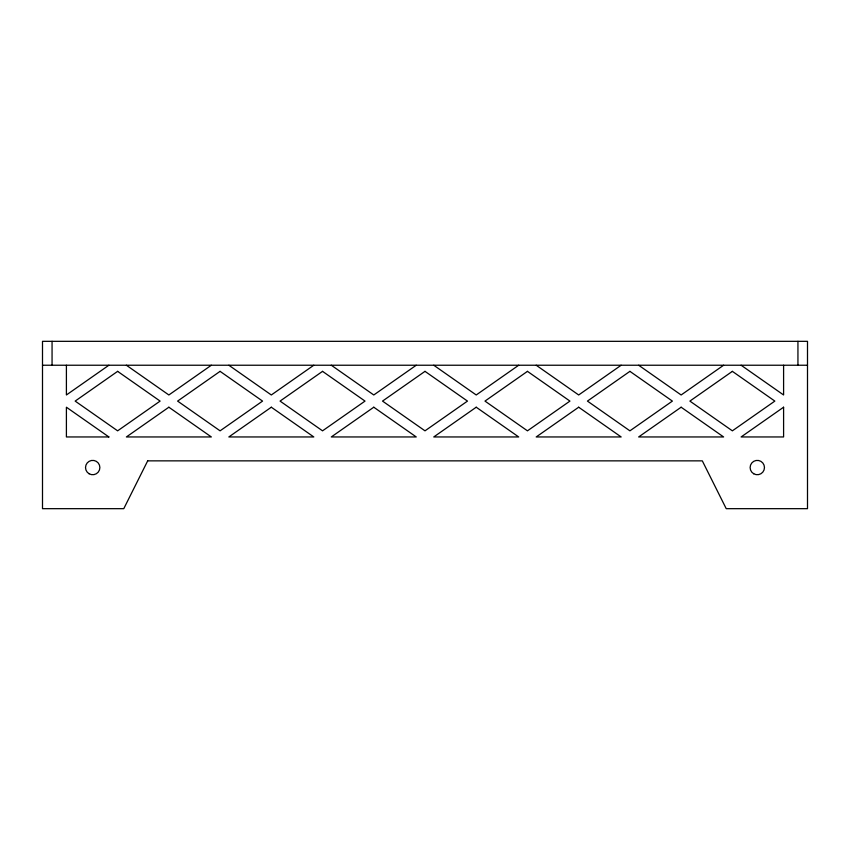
<?xml version="1.0" encoding="UTF-8"?>
<svg xmlns="http://www.w3.org/2000/svg" width="850" height="850" viewBox="0 0 850 850"><rect width="100%" height="100%" fill="white"/><g stroke="black" fill="none" stroke-linecap="round" stroke-linejoin="round"><path stroke-width="1.27" d="M108.885 365.234L66.406 394.974L66.406 365.234M211.342 365.234L168.863 394.974L126.384 365.234M313.799 365.234L271.32 394.974L228.841 365.234M416.256 365.234L373.777 394.974L331.298 365.234M518.702 365.234L476.223 394.974L433.755 365.234M621.159 365.234L578.68 394.974L536.201 365.234M723.616 365.234L681.137 394.974L638.658 365.234M42.5 365.234L807.5 365.234M741.115 365.234L783.594 394.974L783.594 365.234M797.938 341.328L797.938 365.234M52.062 341.328L52.062 365.234M147.688 460.859L123.781 508.672L42.5 508.672L42.5 341.328L807.5 341.328L807.5 508.672L726.219 508.672L702.312 460.859L147.688 460.859M117.629 371.354L75.161 401.094L117.629 430.833L160.108 401.094L117.629 371.354M168.863 407.214L126.384 436.953L211.342 436.953L168.863 407.214M220.086 371.354L177.607 401.094L220.086 430.833L262.565 401.094L220.086 371.354M271.32 407.214L228.841 436.953L313.799 436.953L271.32 407.214M322.543 371.354L280.064 401.094L322.543 430.833L365.022 401.094L322.543 371.354M373.777 407.214L331.298 436.953L416.256 436.953L373.777 407.214M425 371.354L382.521 401.094L425 430.833L467.479 401.094L425 371.354M476.223 407.214L433.755 436.953L518.702 436.953L476.223 407.214M527.457 371.354L484.978 401.094L527.457 430.833L569.936 401.094L527.457 371.354M578.68 407.214L536.201 436.953L621.159 436.953L578.68 407.214M629.914 371.354L587.435 401.094L629.914 430.833L672.393 401.094L629.914 371.354M681.137 407.214L638.658 436.953L723.616 436.953L681.137 407.214M732.371 371.354L689.892 401.094L732.371 430.833L774.839 401.094L732.371 371.354M783.594 407.214L741.115 436.953L783.594 436.953L783.594 407.214M108.885 436.953L66.406 436.953L66.406 407.214L108.885 436.953M89.112 473.769A7.172 7.172 0 0 0 99.875 467.553A7.172 7.172 0 0 0 89.112 461.337A7.172 7.172 0 0 0 89.112 473.769M753.716 473.769A7.172 7.172 0 0 0 764.469 467.553A7.172 7.172 0 0 0 753.716 461.337A7.172 7.172 0 0 0 753.716 473.769"/></g></svg>
